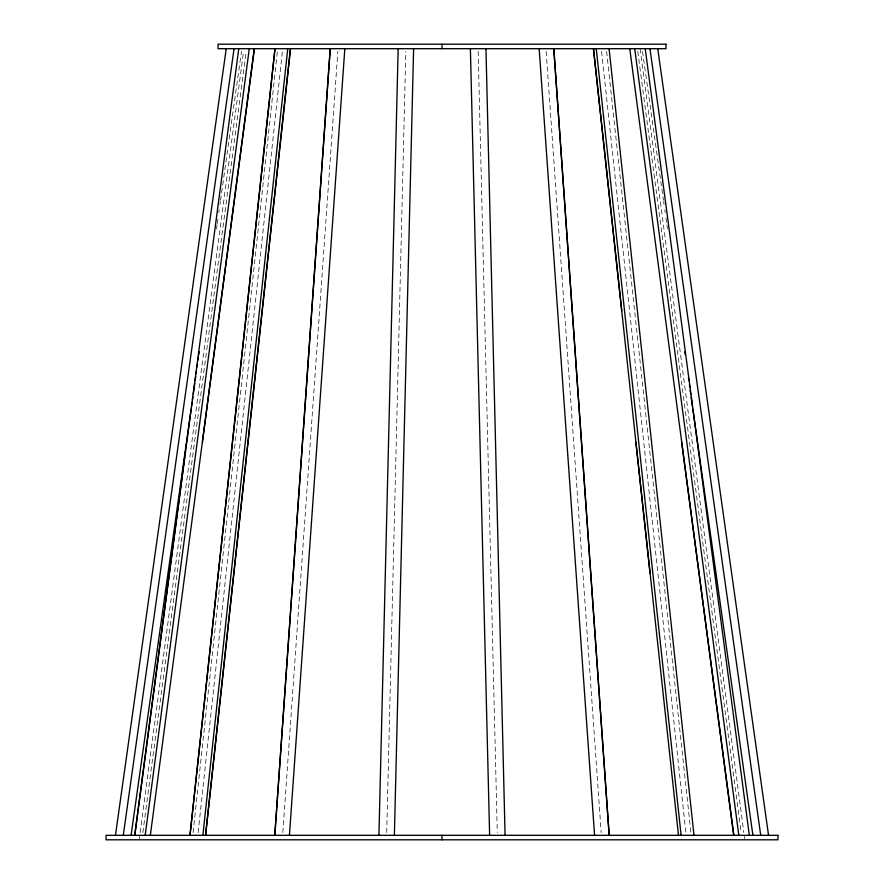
<?xml version="1.0" encoding="UTF-8"?>
<svg xmlns="http://www.w3.org/2000/svg" width="884" height="884" viewBox="0 0 884 884"><rect width="100%" height="100%" fill="white"/><g stroke="black" fill="none" stroke-linecap="round" stroke-linejoin="round"><path stroke-width="0.66" stroke-dasharray="4.42 3.31" d="M386.717 832.562L405.822 51.438M282.825 832.584L337.843 51.416M193.088 832.584L277.377 51.416M198.138 832.584L282.416 51.416M140.169 832.584L243.564 51.416M142.854 832.584L246.238 51.416M216.503 228.956L217.077 224.856M217.276 223.486L218.039 218.028M218.812 212.569L219.199 209.828M219.961 204.37L220.348 201.64M220.536 200.27L241.498 51.416M642.502 51.416L663.464 200.27M663.652 201.64L664.039 204.37M664.801 209.828L665.188 212.569M665.961 218.028L666.724 223.486M666.923 224.856L667.497 228.956M640.082 48.686L743.831 832.584M637.762 51.416L741.146 832.584M606.623 51.416L690.912 832.584M601.584 51.416L685.862 832.584M546.157 51.416L601.175 832.584M478.178 51.438L497.283 832.562M744.35 836.441L744.35 838.684M139.65 836.441L139.65 838.684"/><path stroke-width="1.33" d="M378.927 835.314L398.165 48.686M394.374 835.314L413.613 48.686M330.163 50.056L274.791 835.314L330.196 48.686M289.433 835.314L344.826 48.686M205.629 835.314L290.56 48.686M275.034 48.686L189.994 835.314L274.924 48.686M202.878 835.314L287.753 48.686M290.239 50.056L205.508 835.314M134.854 835.314L238.768 48.686M202.392 442L254.238 48.686M134.666 835.314L183.087 469.316M183.452 466.586L183.817 463.846M184.17 461.117L184.712 457.028M185.076 454.288L185.441 451.558M185.983 447.459L186.347 444.729M145.175 835.314L249.288 48.686M150.335 835.314L254.437 48.686M115.45 835.314L226.249 48.686M123.274 835.314L234.061 48.686M131.086 835.314L191.121 409.226M191.508 406.496L192.082 402.397M192.469 399.667L192.856 396.927M193.242 394.198L194.778 383.28M195.165 380.54L195.74 376.451M196.126 373.711L196.513 370.982M197.088 366.882L197.475 364.153M198.049 360.064L198.436 357.324M198.812 354.594L199.198 351.865M657.751 48.686L768.55 835.314M649.939 48.686L760.726 835.314M684.802 351.865L685.188 354.594M688.448 377.811L688.835 380.54M689.409 384.639L689.796 387.369M690.183 390.109L690.758 394.198M691.144 396.927L692.492 406.496M692.879 409.226L752.914 835.314M681.608 442L733.875 835.314M645.221 48.686L749.334 835.314M634.712 48.686L738.825 835.314M629.762 48.686L733.665 835.314M609.076 48.686L694.006 835.314M596.247 48.686L681.122 835.314M593.44 48.686L650.027 573.108M593.495 48.686L621.739 310.892M635.883 442L678.492 835.314M609.209 835.314L553.804 48.686L609.131 835.314M539.174 48.686L594.567 835.314M485.957 48.686L505.073 835.314M470.387 48.686L489.626 835.314M442 44.2L442 48.686M442 835.314L442 839.8M665.961 44.2L218.039 44.2L218.039 48.686L665.961 48.686L665.961 44.2M777.942 835.314L106.058 835.314L106.058 839.8L777.942 839.8L777.942 835.314"/></g></svg>
